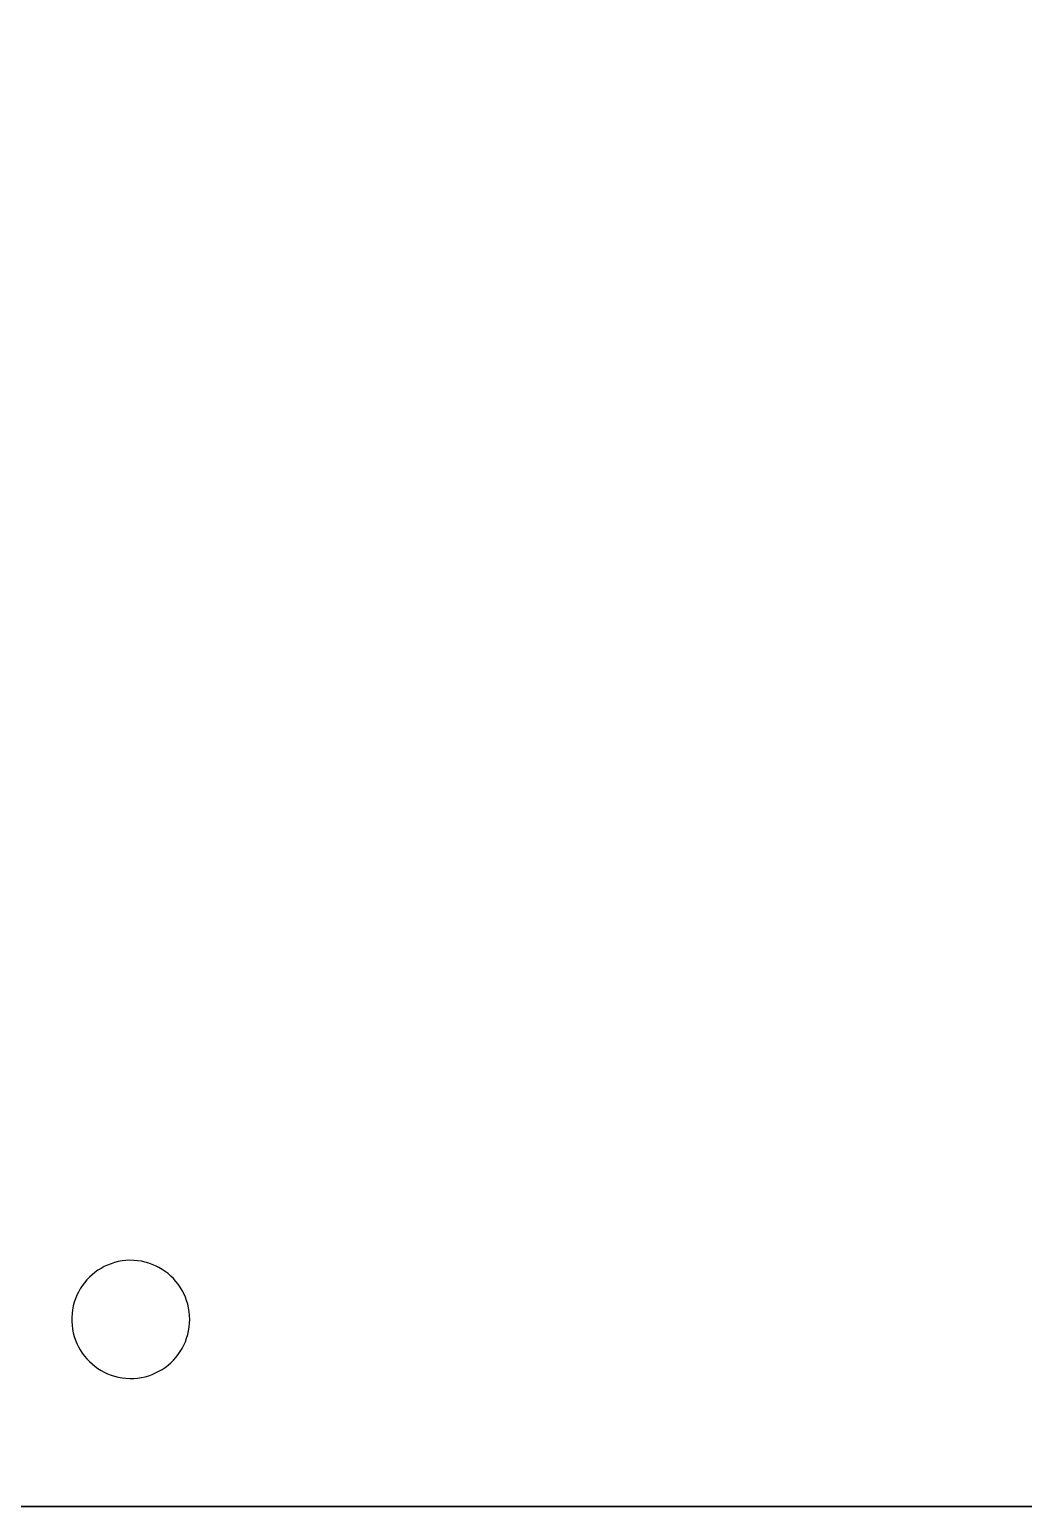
# Model space of a CAD drawing. Header units: metres. Extents: x 0 to 978, y 0 to 1152.
# Drawn here: x 354.52 to 383.61, y 0 to 43.2 of the extents above; entities that cross this region are included whole.
import ezdxf

# ---------------------------------------------------------------- set-up
doc = ezdxf.new("R2010")
doc.units = ezdxf.units.M

msp = doc.modelspace()

# ---------------------------------------------------------------- linework, layer by layer
for points in [[(291.84, 0), (307.2, 0), (322.56, 0), (337.92, 0), (353.28, 0), (368.64, 0), (384, 0), (399.36, 0), (414.72, 0), (414.72, 15.36), (414.72, 30.72), (414.72, 46.08), (414.72, 61.44), (414.72, 76.8), (414.72, 92.16), (414.72, 107.52), (414.72, 122.88), (414.72, 138.24), (414.72, 153.6), (414.72, 168.96), (414.72, 184.32)], [(291.84, 0), (307.2, 0), (322.56, 0), (337.92, 0), (353.28, 0), (368.64, 0), (384, 0), (399.36, 0), (414.72, 0), (414.72, 15.36), (414.72, 30.72), (414.72, 46.08), (414.72, 61.44), (414.72, 76.8), (414.72, 92.16), (414.72, 107.52), (414.72, 122.88), (414.72, 138.24), (414.72, 153.6), (414.72, 168.96), (414.72, 184.32)], [(291.84, 0), (307.2, 0), (322.56, 0), (337.92, 0), (353.28, 0), (368.64, 0), (384, 0), (399.36, 0), (414.72, 0), (414.72, 15.36), (414.72, 30.72), (414.72, 46.08), (414.72, 61.44), (414.72, 76.8), (414.72, 92.16), (414.72, 107.52), (414.72, 122.88), (414.72, 138.24), (414.72, 153.6), (414.72, 168.96), (414.72, 184.32)], [(291.84, 0), (307.2, 0), (322.56, 0), (337.92, 0), (353.28, 0), (368.64, 0), (384, 0), (399.36, 0), (414.72, 0), (414.72, 15.36), (414.72, 30.72), (414.72, 46.08), (414.72, 61.44), (414.72, 76.8), (414.72, 92.16), (414.72, 107.52), (414.72, 122.88), (414.72, 138.24), (414.72, 153.6), (414.72, 168.96), (414.72, 184.32)], [(291.84, 0), (307.2, 0), (322.56, 0), (337.92, 0), (353.28, 0), (368.64, 0), (384, 0), (399.36, 0), (414.72, 0), (414.72, 15.36), (414.72, 30.72), (414.72, 46.08), (414.72, 61.44), (414.72, 76.8), (414.72, 92.16), (414.72, 107.52), (414.72, 122.88), (414.72, 138.24), (414.72, 153.6), (414.72, 168.96), (414.72, 184.32)], [(291.84, 0), (307.2, 0), (322.56, 0), (337.92, 0), (353.28, 0), (368.64, 0), (384, 0), (399.36, 0), (414.72, 0), (414.72, 15.36), (414.72, 30.72), (414.72, 46.08), (414.72, 61.44), (414.72, 76.8), (414.72, 92.16), (414.72, 107.52), (414.72, 122.88), (414.72, 138.24), (414.72, 153.6), (414.72, 168.96), (414.72, 184.32)], [(414.72, 176.64), (414.72, 161.28), (414.72, 145.92), (414.72, 130.56), (414.72, 115.2), (414.72, 99.84), (414.72, 84.48), (414.72, 69.12), (414.72, 53.76), (414.72, 38.4), (414.72, 23.04), (414.72, 7.68), (407.04, 0), (391.68, 0), (376.32, 0), (360.96, 0), (345.6, 0), (330.24, 0), (314.88, 0), (299.52, 0), (284.16, 0)], [(414.72, 176.64), (414.72, 161.28), (414.72, 145.92), (414.72, 130.56), (414.72, 115.2), (414.72, 99.84), (414.72, 84.48), (414.72, 69.12), (414.72, 53.76), (414.72, 38.4), (414.72, 23.04), (414.72, 7.68), (407.04, 0), (391.68, 0), (376.32, 0), (360.96, 0), (345.6, 0), (330.24, 0), (314.88, 0), (299.52, 0), (284.16, 0)], [(414.72, 176.64), (414.72, 161.28), (414.72, 145.92), (414.72, 130.56), (414.72, 115.2), (414.72, 99.84), (414.72, 84.48), (414.72, 69.12), (414.72, 53.76), (414.72, 38.4), (414.72, 23.04), (414.72, 7.68), (407.04, 0), (391.68, 0), (376.32, 0), (360.96, 0), (345.6, 0), (330.24, 0), (314.88, 0), (299.52, 0), (284.16, 0)], [(414.72, 176.64), (414.72, 161.28), (414.72, 145.92), (414.72, 130.56), (414.72, 115.2), (414.72, 99.84), (414.72, 84.48), (414.72, 69.12), (414.72, 53.76), (414.72, 38.4), (414.72, 23.04), (414.72, 7.68), (407.04, 0), (391.68, 0), (376.32, 0), (360.96, 0), (345.6, 0), (330.24, 0), (314.88, 0), (299.52, 0), (284.16, 0)], [(284.16, 0), (299.52, 0), (314.88, 0), (330.24, 0), (345.6, 0), (360.96, 0), (376.32, 0), (391.68, 0), (407.04, 0), (414.72, 7.68), (414.72, 23.04), (414.72, 38.4), (414.72, 53.76), (414.72, 69.12), (414.72, 84.48), (414.72, 99.84), (414.72, 115.2), (414.72, 130.56), (414.72, 145.92), (414.72, 161.28), (414.72, 176.64)], [(284.16, 0), (299.52, 0), (314.88, 0), (330.24, 0), (345.6, 0), (360.96, 0), (376.32, 0), (391.68, 0), (407.04, 0), (414.72, 7.68), (414.72, 23.04), (414.72, 38.4), (414.72, 53.76), (414.72, 69.12), (414.72, 84.48), (414.72, 99.84), (414.72, 115.2), (414.72, 130.56), (414.72, 145.92), (414.72, 161.28), (414.72, 176.64)], [(414.72, 176.64), (414.72, 161.28), (414.72, 145.92), (414.72, 130.56), (414.72, 115.2), (414.72, 99.84), (414.72, 84.48), (414.72, 69.12), (414.72, 53.76), (414.72, 38.4), (414.72, 23.04), (414.72, 7.68), (407.04, 0), (391.68, 0), (376.32, 0), (360.96, 0), (345.6, 0), (330.24, 0), (314.88, 0), (299.52, 0), (284.16, 0)], [(414.72, 176.64), (414.72, 161.28), (414.72, 145.92), (414.72, 130.56), (414.72, 115.2), (414.72, 99.84), (414.72, 84.48), (414.72, 69.12), (414.72, 53.76), (414.72, 38.4), (414.72, 23.04), (414.72, 7.68), (407.04, 0), (391.68, 0), (376.32, 0), (360.96, 0), (345.6, 0), (330.24, 0), (314.88, 0), (299.52, 0), (284.16, 0)], [(414.72, 176.64), (414.72, 161.28), (414.72, 145.92), (414.72, 130.56), (414.72, 115.2), (414.72, 99.84), (414.72, 84.48), (414.72, 69.12), (414.72, 53.76), (414.72, 38.4), (414.72, 23.04), (414.72, 7.68), (407.04, 0), (391.68, 0), (376.32, 0), (360.96, 0), (345.6, 0), (330.24, 0), (314.88, 0), (299.52, 0), (284.16, 0)], [(414.72, 176.64), (414.72, 161.28), (414.72, 145.92), (414.72, 130.56), (414.72, 115.2), (414.72, 99.84), (414.72, 84.48), (414.72, 69.12), (414.72, 53.76), (414.72, 38.4), (414.72, 23.04), (414.72, 7.68), (407.04, 0), (391.68, 0), (376.32, 0), (360.96, 0), (345.6, 0), (330.24, 0), (314.88, 0), (299.52, 0), (284.16, 0)], [(414.72, 176.64), (414.72, 161.28), (414.72, 145.92), (414.72, 130.56), (414.72, 115.2), (414.72, 99.84), (414.72, 84.48), (414.72, 69.12), (414.72, 53.76), (414.72, 38.4), (414.72, 23.04), (414.72, 7.68), (407.04, 0), (391.68, 0), (376.32, 0), (360.96, 0), (345.6, 0), (330.24, 0), (314.88, 0), (299.52, 0), (284.16, 0)], [(414.72, 176.64), (414.72, 161.28), (414.72, 145.92), (414.72, 130.56), (414.72, 115.2), (414.72, 99.84), (414.72, 84.48), (414.72, 69.12), (414.72, 53.76), (414.72, 38.4), (414.72, 23.04), (414.72, 7.68), (407.04, 0), (391.68, 0), (376.32, 0), (360.96, 0), (345.6, 0), (330.24, 0), (314.88, 0), (299.52, 0), (284.16, 0)], [(414.72, 176.64), (414.72, 161.28), (414.72, 145.92), (414.72, 130.56), (414.72, 115.2), (414.72, 99.84), (414.72, 84.48), (414.72, 69.12), (414.72, 53.76), (414.72, 38.4), (414.72, 23.04), (414.72, 7.68), (407.04, 0), (391.68, 0), (376.32, 0), (360.96, 0), (345.6, 0), (330.24, 0), (314.88, 0), (299.52, 0), (284.16, 0)], [(414.72, 176.64), (414.72, 161.28), (414.72, 145.92), (414.72, 130.56), (414.72, 115.2), (414.72, 99.84), (414.72, 84.48), (414.72, 69.12), (414.72, 53.76), (414.72, 38.4), (414.72, 23.04), (414.72, 7.68), (407.04, 0), (391.68, 0), (376.32, 0), (360.96, 0), (345.6, 0), (330.24, 0), (314.88, 0), (299.52, 0), (284.16, 0)], [(414.72, 176.64), (414.72, 161.28), (414.72, 145.92), (414.72, 130.56), (414.72, 115.2), (414.72, 99.84), (414.72, 84.48), (414.72, 69.12), (414.72, 53.76), (414.72, 38.4), (414.72, 23.04), (414.72, 7.68), (407.04, 0), (391.68, 0), (376.32, 0), (360.96, 0), (345.6, 0), (330.24, 0), (314.88, 0), (299.52, 0), (284.16, 0)], [(414.72, 176.64), (414.72, 161.28), (414.72, 145.92), (414.72, 130.56), (414.72, 115.2), (414.72, 99.84), (414.72, 84.48), (414.72, 69.12), (414.72, 53.76), (414.72, 38.4), (414.72, 23.04), (414.72, 7.68), (407.04, 0), (391.68, 0), (376.32, 0), (360.96, 0), (345.6, 0), (330.24, 0), (314.88, 0), (299.52, 0), (284.16, 0)], [(414.72, 176.64), (414.72, 161.28), (414.72, 145.92), (414.72, 130.56), (414.72, 115.2), (414.72, 99.84), (414.72, 84.48), (414.72, 69.12), (414.72, 53.76), (414.72, 38.4), (414.72, 23.04), (414.72, 7.68), (407.04, 0), (391.68, 0), (376.32, 0), (360.96, 0), (345.6, 0), (330.24, 0), (314.88, 0), (299.52, 0), (284.16, 0)], [(414.72, 176.64), (414.72, 161.28), (414.72, 145.92), (414.72, 130.56), (414.72, 115.2), (414.72, 99.84), (414.72, 84.48), (414.72, 69.12), (414.72, 53.76), (414.72, 38.4), (414.72, 23.04), (414.72, 7.68), (407.04, 0), (391.68, 0), (376.32, 0), (360.96, 0), (345.6, 0), (330.24, 0), (314.88, 0), (299.52, 0), (284.16, 0)], [(359.213, 5.472), (359.209, 5.587), (359.198, 5.7), (359.18, 5.81), (359.155, 5.918), (359.123, 6.023), (359.085, 6.126), (359.041, 6.225), (358.991, 6.321), (358.935, 6.413), (358.874, 6.501), (358.807, 6.585), (358.736, 6.665), (358.659, 6.74), (358.579, 6.811), (358.494, 6.876), (358.404, 6.936), (358.311, 6.991), (358.215, 7.039), (358.115, 7.082), (358.012, 7.119), (357.906, 7.149), (357.798, 7.172), (357.687, 7.189), (357.574, 7.198), (357.459, 7.2), (357.345, 7.194), (357.232, 7.181), (357.123, 7.161), (357.015, 7.135), (356.911, 7.101), (356.81, 7.062), (356.711, 7.016), (356.617, 6.964), (356.525, 6.907), (356.438, 6.844), (356.355, 6.776), (356.277, 6.703), (356.203, 6.626), (356.134, 6.544), (356.07, 6.458), (356.011, 6.367), (355.958, 6.273), (355.911, 6.176), (355.87, 6.075), (355.835, 5.971), (355.807, 5.864), (355.785, 5.755), (355.77, 5.643), (355.763, 5.53), (355.763, 5.414), (355.77, 5.301), (355.785, 5.189), (355.807, 5.08), (355.835, 4.973), (355.87, 4.869), (355.911, 4.768), (355.958, 4.671), (356.011, 4.577), (356.07, 4.486), (356.134, 4.4), (356.203, 4.318), (356.277, 4.241), (356.355, 4.168), (356.438, 4.1), (356.525, 4.037), (356.617, 3.98), (356.711, 3.928), (356.81, 3.882), (356.911, 3.843), (357.015, 3.809), (357.123, 3.783), (357.232, 3.763), (357.345, 3.75), (357.459, 3.744), (357.574, 3.746), (357.687, 3.755), (357.798, 3.772), (357.906, 3.795), (358.012, 3.825), (358.115, 3.862), (358.215, 3.905), (358.311, 3.953), (358.404, 4.008), (358.494, 4.068), (358.579, 4.133), (358.659, 4.204), (358.736, 4.279), (358.807, 4.359), (358.874, 4.443), (358.935, 4.531), (358.991, 4.623), (359.041, 4.719), (359.085, 4.818), (359.123, 4.921), (359.155, 5.026), (359.18, 5.134), (359.198, 5.244), (359.209, 5.357), (359.213, 5.472)], [(359.213, 5.472), (359.209, 5.587), (359.198, 5.7), (359.18, 5.81), (359.155, 5.918), (359.123, 6.023), (359.085, 6.126), (359.041, 6.225), (358.991, 6.321), (358.935, 6.413), (358.874, 6.501), (358.807, 6.585), (358.736, 6.665), (358.659, 6.74), (358.579, 6.811), (358.494, 6.876), (358.404, 6.936), (358.311, 6.991), (358.215, 7.039), (358.115, 7.082), (358.012, 7.119), (357.906, 7.149), (357.798, 7.172), (357.687, 7.189), (357.574, 7.198), (357.459, 7.2), (357.345, 7.194), (357.232, 7.181), (357.123, 7.161), (357.015, 7.135), (356.911, 7.101), (356.81, 7.062), (356.711, 7.016), (356.617, 6.964), (356.525, 6.907), (356.438, 6.844), (356.355, 6.776), (356.277, 6.703), (356.203, 6.626), (356.134, 6.544), (356.07, 6.458), (356.011, 6.367), (355.958, 6.273), (355.911, 6.176), (355.87, 6.075), (355.835, 5.971), (355.807, 5.864), (355.785, 5.755), (355.77, 5.643), (355.763, 5.53), (355.763, 5.414), (355.77, 5.301), (355.785, 5.189), (355.807, 5.08), (355.835, 4.973), (355.87, 4.869), (355.911, 4.768), (355.958, 4.671), (356.011, 4.577), (356.07, 4.486), (356.134, 4.4), (356.203, 4.318), (356.277, 4.241), (356.355, 4.168), (356.438, 4.1), (356.525, 4.037), (356.617, 3.98), (356.711, 3.928), (356.81, 3.882), (356.911, 3.843), (357.015, 3.809), (357.123, 3.783), (357.232, 3.763), (357.345, 3.75), (357.459, 3.744), (357.574, 3.746), (357.687, 3.755), (357.798, 3.772), (357.906, 3.795), (358.012, 3.825), (358.115, 3.862), (358.215, 3.905), (358.311, 3.953), (358.404, 4.008), (358.494, 4.068), (358.579, 4.133), (358.659, 4.204), (358.736, 4.279), (358.807, 4.359), (358.874, 4.443), (358.935, 4.531), (358.991, 4.623), (359.041, 4.719), (359.085, 4.818), (359.123, 4.921), (359.155, 5.026), (359.18, 5.134), (359.198, 5.244), (359.209, 5.357), (359.213, 5.472)], [(359.213, 5.472), (359.209, 5.587), (359.198, 5.7), (359.18, 5.81), (359.155, 5.918), (359.123, 6.023), (359.085, 6.126), (359.041, 6.225), (358.991, 6.321), (358.935, 6.413), (358.874, 6.501), (358.807, 6.585), (358.736, 6.665), (358.659, 6.74), (358.579, 6.811), (358.494, 6.876), (358.404, 6.936), (358.311, 6.991), (358.215, 7.039), (358.115, 7.082), (358.012, 7.119), (357.906, 7.149), (357.798, 7.172), (357.687, 7.189), (357.574, 7.198), (357.459, 7.2), (357.345, 7.194), (357.232, 7.181), (357.123, 7.161), (357.015, 7.135), (356.911, 7.101), (356.81, 7.062), (356.711, 7.016), (356.617, 6.964), (356.525, 6.907), (356.438, 6.844), (356.355, 6.776), (356.277, 6.703), (356.203, 6.626), (356.134, 6.544), (356.07, 6.458), (356.011, 6.367), (355.958, 6.273), (355.911, 6.176), (355.87, 6.075), (355.835, 5.971), (355.807, 5.864), (355.785, 5.755), (355.77, 5.643), (355.763, 5.53), (355.763, 5.414), (355.77, 5.301), (355.785, 5.189), (355.807, 5.08), (355.835, 4.973), (355.87, 4.869), (355.911, 4.768), (355.958, 4.671), (356.011, 4.577), (356.07, 4.486), (356.134, 4.4), (356.203, 4.318), (356.277, 4.241), (356.355, 4.168), (356.438, 4.1), (356.525, 4.037), (356.617, 3.98), (356.711, 3.928), (356.81, 3.882), (356.911, 3.843), (357.015, 3.809), (357.123, 3.783), (357.232, 3.763), (357.345, 3.75), (357.459, 3.744), (357.574, 3.746), (357.687, 3.755), (357.798, 3.772), (357.906, 3.795), (358.012, 3.825), (358.115, 3.862), (358.215, 3.905), (358.311, 3.953), (358.404, 4.008), (358.494, 4.068), (358.579, 4.133), (358.659, 4.204), (358.736, 4.279), (358.807, 4.359), (358.874, 4.443), (358.935, 4.531), (358.991, 4.623), (359.041, 4.719), (359.085, 4.818), (359.123, 4.921), (359.155, 5.026), (359.18, 5.134), (359.198, 5.244), (359.209, 5.357), (359.213, 5.472)], [(0, 0), (26.749, 0), (53.498, 0), (80.247, 0), (106.996, 0), (133.745, 0), (160.495, 0), (187.244, 0), (213.993, 0), (240.742, 0), (267.491, 0), (294.24, 0), (320.989, 0), (347.738, 0), (374.487, 0), (401.236, 0), (427.985, 0), (454.735, 0), (481.484, 0), (508.233, 0)], [(510.371, 0), (483.622, 0), (456.873, 0), (430.124, 0), (403.375, 0), (376.625, 0), (349.876, 0), (323.127, 0), (296.378, 0), (269.629, 0)], [(510.371, 0), (483.622, 0), (456.873, 0), (430.124, 0), (403.375, 0), (376.625, 0), (349.876, 0), (323.127, 0), (296.378, 0), (269.629, 0)], [(280.865, 0), (307.615, 0), (334.364, 0), (361.113, 0), (387.862, 0), (414.611, 0), (441.36, 0), (468.109, 0), (494.858, 0)], [(504.065, 0), (484.298, 0), (464.531, 0), (444.764, 0), (424.996, 0), (405.229, 0), (385.462, 0), (365.695, 0), (345.927, 0), (326.16, 0), (306.393, 0), (286.625, 0)], [(286.625, 0), (306.393, 0), (326.16, 0), (345.927, 0), (365.695, 0), (385.462, 0), (405.229, 0), (424.996, 0), (444.764, 0), (464.531, 0), (484.298, 0), (504.065, 0)], [(414.72, 0), (406.342, 0), (397.964, 0), (389.585, 0), (381.207, 0), (372.829, 0), (364.451, 0), (356.073, 0), (347.695, 0), (339.316, 0), (330.938, 0), (322.56, 0), (314.182, 0), (305.804, 0), (297.425, 0), (289.047, 0)], [(289.047, 0), (297.425, 0), (305.804, 0), (314.182, 0), (322.56, 0), (330.938, 0), (339.316, 0), (347.695, 0), (356.073, 0), (364.451, 0), (372.829, 0), (381.207, 0), (389.585, 0), (397.964, 0), (406.342, 0), (414.72, 0)], [(414.72, 0), (406.342, 0), (397.964, 0), (389.585, 0), (381.207, 0), (372.829, 0), (364.451, 0), (356.073, 0), (347.695, 0), (339.316, 0), (330.938, 0), (322.56, 0), (314.182, 0), (305.804, 0), (297.425, 0), (289.047, 0)], [(289.047, 0), (297.425, 0), (305.804, 0), (314.182, 0), (322.56, 0), (330.938, 0), (339.316, 0), (347.695, 0), (356.073, 0), (364.451, 0), (372.829, 0), (381.207, 0), (389.585, 0), (397.964, 0), (406.342, 0), (414.72, 0)], [(414.72, 0), (406.342, 0), (397.964, 0), (389.585, 0), (381.207, 0), (372.829, 0), (364.451, 0), (356.073, 0), (347.695, 0), (339.316, 0), (330.938, 0), (322.56, 0), (314.182, 0), (305.804, 0), (297.425, 0), (289.047, 0)], [(289.047, 0), (297.425, 0), (305.804, 0), (314.182, 0), (322.56, 0), (330.938, 0), (339.316, 0), (347.695, 0), (356.073, 0), (364.451, 0), (372.829, 0), (381.207, 0), (389.585, 0), (397.964, 0), (406.342, 0), (414.72, 0)], [(414.72, 0), (406.342, 0), (397.964, 0), (389.585, 0), (381.207, 0), (372.829, 0), (364.451, 0), (356.073, 0), (347.695, 0), (339.316, 0), (330.938, 0), (322.56, 0), (314.182, 0), (305.804, 0), (297.425, 0), (289.047, 0)], [(289.047, 0), (297.425, 0), (305.804, 0), (314.182, 0), (322.56, 0), (330.938, 0), (339.316, 0), (347.695, 0), (356.073, 0), (364.451, 0), (372.829, 0), (381.207, 0), (389.585, 0), (397.964, 0), (406.342, 0), (414.72, 0)], [(414.72, 0), (406.342, 0), (397.964, 0), (389.585, 0), (381.207, 0), (372.829, 0), (364.451, 0), (356.073, 0), (347.695, 0), (339.316, 0), (330.938, 0), (322.56, 0), (314.182, 0), (305.804, 0), (297.425, 0), (289.047, 0)], [(289.047, 0), (297.425, 0), (305.804, 0), (314.182, 0), (322.56, 0), (330.938, 0), (339.316, 0), (347.695, 0), (356.073, 0), (364.451, 0), (372.829, 0), (381.207, 0), (389.585, 0), (397.964, 0), (406.342, 0), (414.72, 0)], [(351.884, 0), (360.262, 0), (368.64, 0), (377.018, 0), (385.396, 0), (393.775, 0), (402.153, 0), (410.531, 0), (410.531, 0), (402.153, 0), (393.775, 0), (385.396, 0), (377.018, 0), (368.64, 0), (360.262, 0), (351.884, 0)]]:
    msp.add_lwpolyline(points)

doc.saveas('drawing.dxf')
